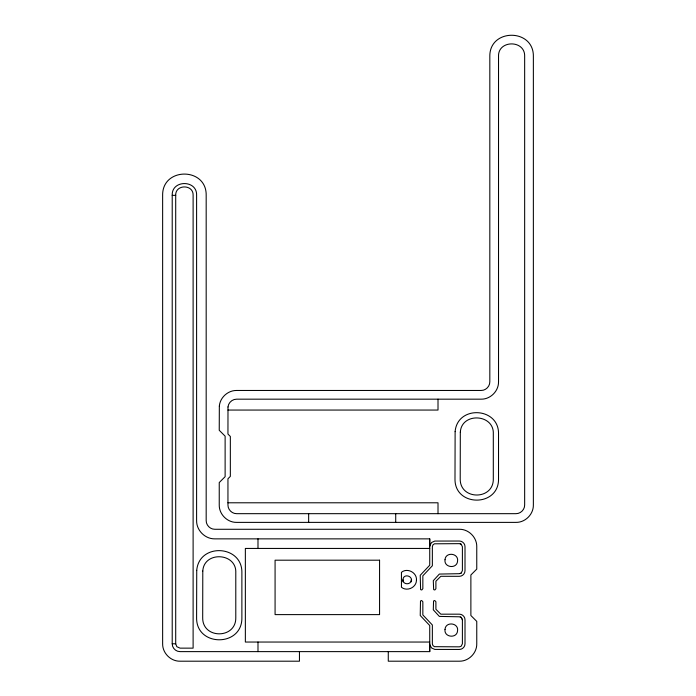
<?xml version="1.0" encoding="UTF-8"?>
<svg xmlns="http://www.w3.org/2000/svg" width="696" height="696" viewBox="0 0 696 696"><rect width="100%" height="100%" fill="white"/><g stroke="black" fill="none" stroke-linecap="round" stroke-linejoin="round"><path stroke-width="1.04" d="M429.736 546.699L429.736 538.861L214.89 538.861C205.111 539.087 196.376 530.352 196.603 520.573L196.603 195.359C197.325 179.638 171.494 179.638 172.216 195.359L172.216 643.783C172.121 647.976 175.87 651.717 180.055 651.621L429.736 651.621L429.736 643.783M175.705 195.359C175.183 184.127 193.636 184.127 193.114 195.359L193.114 648.141L180.055 648.141L176.819 646.697L175.705 643.783L175.705 195.359L172.216 195.359M411.24 579.785C411.458 585.101 402.732 585.11 402.967 579.785C403.132 573.13 413.502 575.662 411.24 581.847M429.867 545.525L431.616 542.488L434.809 541.07L459.343 541.036C462.37 540.966 465.076 543.672 465.006 546.699L465.006 570.642C465.076 573.669 462.37 576.375 459.343 576.305L440.82 576.305L435.905 581.221L435.905 588.712L434.817 589.999L433.651 589.608L433.295 580.682L439.359 574.07L459.343 573.687L461.135 573.112L462.396 570.642L462.396 546.699L461.135 544.228L459.343 543.654L434.461 543.802L432.938 544.907L432.355 546.699L432.355 565.761L422.846 575.81L422.846 588.712L421.75 589.999L420.593 589.608L420.236 575.27L429.736 565.222L429.736 538.861M460.291 573.539L461.135 573.112M227.949 410.057L438.01 410.057L438.01 399.173M227.949 502.79L438.01 502.79L438.01 513.674M429.736 548.439L245.357 548.439L245.357 642.043L429.736 642.043M172.216 643.783L175.705 643.783M429.736 651.621L429.736 625.53L420.236 615.49L420.497 600.979L421.611 600.465L422.846 601.77L422.846 614.942L432.355 624.991L432.355 643.783L432.938 645.575L434.461 646.68L459.343 646.836L461.135 646.253L462.396 643.783L462.396 619.84L461.135 617.378L459.343 616.795L439.359 616.412L433.295 609.809L433.565 600.979L434.669 600.465L435.905 601.77L435.905 609.261L440.82 614.177L459.343 614.177C462.37 614.107 465.076 616.813 465.006 619.84L465.006 643.783C465.076 646.81 462.37 649.516 459.343 649.446L434.809 649.412L431.616 647.993L429.867 644.966M460.291 543.802L461.135 544.228M460.291 616.943L461.135 617.378M462.248 618.901L462.396 619.84M402.967 579.785L402.967 581.847M395.72 513.674L395.72 522.383M388.272 651.621L388.272 661.2L459.343 661.2C468.652 661.409 476.969 653.092 476.76 643.783L476.76 621.38L470.879 615.508L470.879 574.974L476.76 569.102L476.76 546.699C476.969 537.39 468.652 529.073 459.343 529.282L214.89 529.282C210.236 529.386 206.068 525.228 206.181 520.573L206.181 195.359C206.729 166.996 162.09 166.996 162.638 195.359L162.638 643.783C162.429 653.092 170.746 661.409 180.055 661.2L299.454 661.2L299.454 651.621M308.65 513.674L308.65 522.383M257.99 538.861L257.99 548.439M257.99 642.043L257.99 651.621M219.336 406.064L219.24 430.285L225.121 436.157L225.121 476.69L219.24 482.563L219.24 504.965C219.031 514.274 227.348 522.592 236.657 522.383L515.945 522.383C525.254 522.592 533.571 514.274 533.362 504.965L533.362 56.533C533.91 28.179 489.271 28.179 489.819 56.533L489.819 381.756C489.932 386.41 485.764 390.569 481.11 390.465L236.657 390.465C228.01 390.299 220.075 397.442 219.336 406.064M227.992 406.969L227.949 434.069L230.341 436.462L230.341 476.386L227.949 478.778L227.949 504.965C227.844 509.62 232.003 513.779 236.657 513.674L515.945 513.674C520.599 513.779 524.758 509.62 524.654 504.965L524.654 56.533C525.428 39.698 497.753 39.698 498.527 56.533L498.527 381.756C498.745 391.065 490.419 399.382 481.11 399.173L236.657 399.173C232.334 399.095 228.366 402.662 227.992 406.969M196.733 570.372L196.603 617.665C196.028 647.158 242.452 647.158 241.877 617.665L241.877 572.817C242.573 544.881 199.056 542.523 196.733 570.372M202.788 571.033L202.693 617.665C202.275 639.215 236.196 639.215 235.787 617.665L235.787 572.817C236.805 552.624 203.963 550.841 202.788 571.033M445.014 559.732C443.761 567.779 457.063 569.224 457.568 561.098C458.821 553.042 445.518 551.597 445.014 559.732M455.123 431.65L454.993 478.848C454.445 507.201 499.075 507.201 498.527 478.848L498.527 434C499.197 407.143 457.359 404.872 455.123 431.65M445.014 629.393C443.761 637.44 457.063 638.885 457.568 630.75C458.821 622.702 445.518 621.258 445.014 629.393M460.317 432.216L460.213 478.848C459.804 500.398 493.725 500.398 493.307 478.848L493.307 434C494.325 413.807 461.483 412.023 460.317 432.216M416.452 580.29C416.391 587.511 406.986 591.861 401.444 587.241L401.444 572.33C407.317 567.397 417.243 572.669 416.452 580.29M379.564 560.193L275.077 560.193L275.077 614.612L379.564 614.612L379.564 560.193"/></g></svg>
